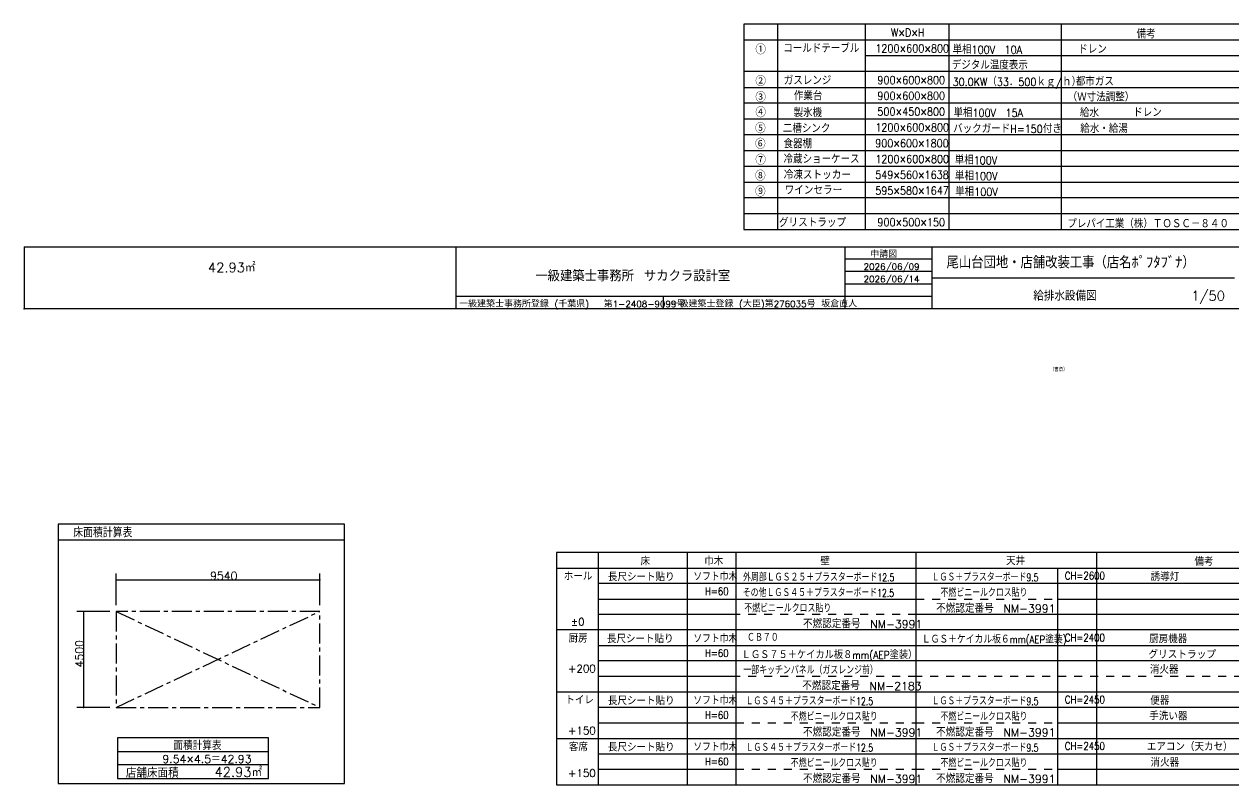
# Model space of a CAD drawing. Extents: x 0 to 28347, y -7436 to 30476.
# Drawn here: x 0 to 18893, y -7436 to 4446 of the extents above; entities that cross this region are included whole.
import ezdxf

# ---------------------------------------------------------------- set-up
doc = ezdxf.new("R2010")
doc.units = 0
doc.header["$LTSCALE"] = 50
doc.header["$MEASUREMENT"] = 0
doc.linetypes.add('CENTER1', pattern=[10, 6.25, -1.25, 1.25, -1.25])
doc.linetypes.add('DASHED2', pattern=[5, 2.5, -2.5])
for name, color, linetype in [('_0-0_0', 7, 'CONTINUOUS'), ('_0-1_1', 7, 'CONTINUOUS'), ('_0-2_2', 7, 'CONTINUOUS')]:
    doc.layers.add(name, color=color, linetype=linetype)
doc.styles.get("Standard").update_dxf_attribs({"font": 'txt', "bigfont": 'bigfont.shx'})

msp = doc.modelspace()

# ---------------------------------------------------------------- linework, layer by layer
at = {"layer": '_0-0_0', "color": 9, "linetype": 'Continuous'}
for p, q in [((19099.51, 4445.96), (11241.2, 4445.96)), ((11241.2, 4445.96), (11241.2, 1237.67)), ((11764.9, 4445.96), (11764.9, 1237.67)), ((13136.5, 4445.96), (13136.5, 1237.67)), ((14442.78, 4445.96), (14442.78, 1237.67)), ((16196.45, 4445.96), (16196.45, 1237.67)), ((11241.2, 4199.17), (19099.51, 4199.17)), ((19099.51, 3952.37), (13136.5, 3952.37)), ((19099.51, 3705.58), (11241.2, 3705.58)), ((11241.2, 3458.79), (19099.51, 3458.79)), ((19099.51, 3212), (11241.2, 3212)), ((11241.2, 2965.21), (19099.51, 2965.21)), ((19099.51, 2718.42), (11241.2, 2718.42)), ((11241.2, 2471.62), (19099.51, 2471.62)), ((19099.51, 2224.83), (11241.2, 2224.83)), ((11241.2, 1978.04), (19099.51, 1978.04)), ((19099.51, 1731.25), (11241.2, 1731.25)), ((19099.51, 1484.46), (11241.2, 1484.46)), ((11241.2, 1237.67), (19099.51, 1237.67)), ((0, 967.3), (20508.96, 967.3)), ((0, 967.3), (0, 0)), ((6740.17, 967.3), (6740.17, 0)), ((12819.15, 967.3), (12819.15, 0)), ((14177.46, 967.3), (14177.46, 0)), ((14177.46, 773.84), (12819.15, 773.84)), ((14177.46, 580.38), (12819.15, 580.38)), ((14177.46, 386.92), (12819.15, 386.92)), ((14177.46, 483.65), (18902.46, 483.65)), ((14177.46, 193.46), (6740.17, 193.46)), ((9979.34, 193.46), (9979.34, 0)), ((20508.96, 0), (0, 0)), ((5002.8, -3362.43), (532.2, -3362.43)), ((532.2, -3362.43), (532.2, -7418.04)), ((5002.8, -7418.04), (5002.8, -3362.43)), ((532.2, -3607.39), (5002.8, -3607.39)), ((19023.36, -3808.59), (8313.83, -3808.59)), ((8313.83, -3808.59), (8313.83, -7436.42)), ((8965.19, -3808.59), (8965.19, -7436.42)), ((10356.58, -3808.59), (10356.58, -7436.42)), ((11113.33, -3808.59), (11113.33, -7436.42)), ((13933.25, -7436.42), (13933.25, -3808.59)), ((16749.03, -3808.59), (16749.03, -7436.42)), ((8313.83, -4050.44), (19023.36, -4050.44)), ((16136.77, -4050.44), (16136.77, -7436.42)), ((19023.36, -4292.3), (8965.19, -4292.3)), ((8965.19, -4534.16), (13933.25, -4534.16)), ((16136.77, -4534.16), (19023.36, -4534.16)), ((11113.33, -4776.01), (8965.19, -4776.01)), ((16136.77, -4776.01), (13933.25, -4776.01)), ((19023.36, -4776.01), (16136.77, -4776.01)), ((19023.36, -5017.87), (8313.83, -5017.87)), ((8965.19, -5259.72), (19023.36, -5259.72)), ((19023.36, -5501.58), (8965.19, -5501.58)), ((11113.33, -5743.43), (8965.19, -5743.43)), ((8313.83, -5985.29), (19023.36, -5985.29)), ((19023.36, -6227.15), (8965.19, -6227.15)), ((8965.19, -6469), (11113.33, -6469)), ((16136.77, -6469), (19023.36, -6469)), ((3817.61, -6701.27), (1457.25, -6701.27)), ((1457.25, -6701.27), (1457.25, -7338.75)), ((3817.61, -7338.75), (3817.61, -6701.27)), ((8313.83, -6710.86), (19023.36, -6710.86)), ((1457.25, -6913.76), (3817.61, -6913.76)), ((8965.19, -6952.71), (19023.36, -6952.71)), ((3817.61, -7126.26), (1457.25, -7126.26)), ((1457.25, -7338.75), (3817.61, -7338.75)), ((8965.19, -7194.57), (11113.33, -7194.57)), ((16136.77, -7194.57), (19023.36, -7194.57)), ((532.2, -7418.04), (5002.8, -7418.04)), ((8313.83, -7436.42), (19023.36, -7436.42)), ((10630.08, -7436.42), (14015.21, -7436.42))]:
    msp.add_line(p, q, dxfattribs=at)
at = {"layer": '_0-0_0', "color": 9, "linetype": 'DASHED2'}
for p, q in [((13933.25, -4534.16), (16136.77, -4534.16)), ((13933.25, -4776.01), (11113.33, -4776.01)), ((13933.25, -5743.43), (11113.33, -5743.43)), ((19023.36, -5743.43), (13933.25, -5743.43)), ((11113.33, -6469), (13933.25, -6469)), ((13933.25, -6469), (16136.77, -6469)), ((11113.33, -7194.57), (13933.25, -7194.57)), ((13933.25, -7194.57), (16136.77, -7194.57))]:
    msp.add_line(p, q, dxfattribs=at)
at = {"layer": '_0-0_0', "color": 9}
msp.add_point((0, 0), dxfattribs=at)
msp.add_point((0, 0), dxfattribs=at)
msp.add_point((0, 0), dxfattribs=at)
msp.add_point((0, 0), dxfattribs=at)
msp.add_point((0, 0), dxfattribs=at)
msp.add_point((0, 0), dxfattribs=at)
msp.add_point((0, 0), dxfattribs=at)
msp.add_point((0, 0), dxfattribs=at)
msp.add_point((0, 0), dxfattribs=at)
msp.add_point((0, 0), dxfattribs=at)
msp.add_point((0, 0), dxfattribs=at)
msp.add_point((0, 0), dxfattribs=at)
msp.add_point((0, 0), dxfattribs=at)
msp.add_point((0, 0), dxfattribs=at)
msp.add_point((0, 0), dxfattribs=at)
msp.add_point((0, 0), dxfattribs=at)
msp.add_point((0, 0), dxfattribs=at)
msp.add_point((0, 0), dxfattribs=at)
msp.add_point((0, 0), dxfattribs=at)
msp.add_point((0, 0), dxfattribs=at)
msp.add_point((0, 0), dxfattribs=at)
msp.add_point((0, 0), dxfattribs=at)
msp.add_point((0, 0), dxfattribs=at)
msp.add_point((0, 0), dxfattribs=at)
msp.add_point((0, 0), dxfattribs=at)
msp.add_point((0, 0), dxfattribs=at)
msp.add_point((0, 0), dxfattribs=at)
msp.add_point((0, 0), dxfattribs=at)
msp.add_point((0, 0), dxfattribs=at)
msp.add_point((0, 0), dxfattribs=at)
msp.add_point((0, 0), dxfattribs=at)
msp.add_point((0, 0), dxfattribs=at)
msp.add_point((0, 0), dxfattribs=at)
msp.add_point((0, 0), dxfattribs=at)
msp.add_point((0, 0), dxfattribs=at)
msp.add_point((0, 0), dxfattribs=at)
msp.add_point((0, 0), dxfattribs=at)
msp.add_point((0, 0), dxfattribs=at)
msp.add_point((0, 0), dxfattribs=at)
msp.add_point((0, 0), dxfattribs=at)
at = {"layer": '_0-1_1', "color": 9}
msp.add_point((0, 0), dxfattribs=at)
msp.add_point((0, 0), dxfattribs=at)
msp.add_point((0, 0), dxfattribs=at)
msp.add_point((0, 0), dxfattribs=at)
at = {"layer": '_0-2_2', "color": 136, "linetype": 'Continuous'}
for p, q in [((1437.37, -4628.17), (1437.37, -4134.79)), ((4617.37, -4628.17), (4617.37, -4134.79)), ((1437.37, -4234.79), (4617.37, -4234.79)), ((1337.37, -4728.17), (824.5, -4728.17)), ((924.5, -4728.17), (924.5, -6228.17)), ((1337.37, -6228.17), (824.5, -6228.17))]:
    msp.add_line(p, q, dxfattribs=at)
at = {"layer": '_0-2_2', "color": 136, "linetype": 'CENTER1'}
for p, q in [((1437.37, -4728.17), (1437.37, -6228.17)), ((4617.37, -4728.17), (1437.37, -4728.17)), ((1437.37, -6228.17), (4617.37, -4728.17)), ((1437.37, -4728.17), (4617.37, -6228.17)), ((4617.37, -6228.17), (4617.37, -4728.17)), ((1437.37, -6228.17), (4617.37, -6228.17))]:
    msp.add_line(p, q, dxfattribs=at)
at = {"layer": '_0-2_2', "color": 136}
for p in [(0, 0), (0, 0), (0, 0), (0, 0), (1437.37, -4234.79), (4617.37, -4234.79), (924.5, -4728.17), (924.5, -6228.17)]:
    msp.add_point(p, dxfattribs=at)

# ---------------------------------------------------------------- texts
at = {"layer": '_0-0_0', "color": 9}
for s, height, width, p in [('W×D×H', 125, 0.88, (13539.17, 4251.17)), ('備考', 125, 0.88, (17374.21, 4227.06)), ('コールドテーブル', 125, 0.88, (11856, 4002)), ('1200×600×800', 125, 0.88, (13294.6, 4004.38)), ('単相100V\u300010A', 125, 0.88, (14499.49, 3984.08)), ('ドレン', 125, 0.88, (16463.87, 3988.52)), ('デジタル温度表示', 125, 0.88, (14488.14, 3740.42)), ('ガスレンジ', 125, 0.88, (11864.19, 3500.48)), ('900×600×800', 125, 0.88, (13326.99, 3510.8)), ('30.0KW（33．500ｋｇ/ｈ）', 125, 0.88, (14500.62, 3480.34)), ('都市ガス', 125, 0.88, (16425.32, 3484.15)), ('作業台', 125, 0.88, (12020.88, 3260.52)), ('900×600×800', 125, 0.88, (13326.99, 3264.01)), ('（Ｗ寸法調整）', 125, 0.88, (16298.57, 3241.8)), ('製氷機', 125, 0.88, (12016.95, 2996.01)), ('500×450×800', 125, 0.88, (13326.43, 3017.22)), ('単相100V\u300015A', 125, 0.88, (14513.8, 2996.91)), ('給水', 125, 0.88, (16490.35, 2995.64)), ('ドレン', 125, 0.88, (17322.17, 3001.35)), ('二槽シンク', 125, 0.88, (11849.28, 2750.6)), ('1200×600×800', 125, 0.88, (13294.6, 2770.42)), ('バックガードH=150付き', 125, 0.88, (14509.52, 2746.31)), ('給水・給湯', 125, 0.88, (16495.01, 2747.58)), ('食器棚', 125, 0.88, (11861.3, 2509.54)), ('900×600×1800', 125, 0.88, (13291.25, 2523.63)), ('冷蔵ショーケース', 125, 0.88, (11860.47, 2272.56)), ('1200×600×800', 125, 0.88, (13294.6, 2276.84)), ('単相100V\u3000', 125, 0.88, (14533.67, 2256.54)), ('549×560×1638', 125, 0.88, (13291.53, 2030.05)), ('単相100V\u3000', 125, 0.88, (14537.46, 2009.74)), ('595×580×1647', 125, 0.88, (13292.65, 1783.26)), ('単相100V\u3000', 125, 0.88, (14540.83, 1762.95)), ('900×500×150', 125, 0.88, (13326.99, 1289.67)), ('プレパイ工業（株）ＴＯＳＣ－８４０', 125, 0.88, (16292.14, 1261.76)), ('尾山台団地・店舗改装工事（店名ﾎﾟﾌﾀﾌﾞﾅ）', 189, 0.925926, (14406.65, 630.62)), ('（書斎）', 57.5, 0.869565, (16017.9, -976.11)), ('ソフト巾木', 119.07, 0.823045, (10450.97, -4246.77)), ('外周部ＬＧＳ２５＋プラスターボード12.5', 119.07, 0.740741, (11227.64, -4256.45)), ('ＬＧＳ＋プラスターボード9.5', 119.07, 0.740741, (14172.16, -4255.24)), ('CH=2600', 119.07, 0.823045, (16254.14, -4229.85)), ('H=60', 119.07, 0.823045, (10633.04, -4471.71)), ('その他ＬＧＳ４５＋プラスターボード12.5', 119.07, 0.740741, (11223.58, -4498.3)), ('不燃ビニールクロス貼り', 119.07, 0.740741, (14312.07, -4498.3)), ('不燃ビニールクロス貼り', 119.07, 0.740741, (11247.13, -4740.16)), ('±0', 119.07, 0.987654, (8540.91, -4949.32)), ('ソフト巾木', 119.07, 0.823045, (10450.97, -5214.2)), ('ＣＢ７０', 119.07, 0.740741, (11290.14, -5197.27)), ('ＬＧＳ＋ケイカル板６mm(AEP塗装)', 119.07, 0.823045, (14020.13, -5225.68)), ('CH=2400', 119.07, 0.823045, (16254.14, -5197.27)), ('H=60', 119.07, 0.823045, (10633.04, -5439.13)), ('ＬＧＳ７５＋ケイカル板８mm(AEP塗装）', 119.07, 0.864198, (11205.92, -5467.54)), ('グリストラップ', 119.07, 0.90535, (17559, -5464.52)), ('+200', 119.07, 0.987654, (8494.35, -5680.99)), ('一部キッチンパネル（ガスレンジ前）', 119.07, 0.740741, (11233.16, -5706.37)), ('CH=2450', 119.07, 0.823045, (16254.14, -6164.7)), ('ソフト巾木', 119.07, 0.823045, (10450.97, -6181.62)), ('ＬＧＳ４５＋プラスターボード12.5', 119.07, 0.740741, (11266.07, -6190.08)), ('ＬＧＳ＋プラスターボード9.5', 119.07, 0.740741, (14172.16, -6190.08)), ('H=60', 119.07, 0.823045, (10633.04, -6406.55)), ('不燃ビニールクロス貼り', 119.07, 0.740741, (11973.74, -6433.15)), ('不燃ビニールクロス貼り', 119.07, 0.740741, (14312.07, -6433.15)), ('+150', 119.07, 0.987654, (8494.35, -6648.41)), ('ソフト巾木', 119.07, 0.823045, (10450.97, -6907.19)), ('ＬＧＳ４５＋プラスターボード12.5', 119.07, 0.740741, (11266.07, -6915.65)), ('ＬＧＳ＋プラスターボード9.5', 119.07, 0.740741, (14172.16, -6915.65)), ('CH=2450', 119.07, 0.823045, (16254.14, -6890.27)), ('H=60', 119.07, 0.823045, (10633.04, -7132.12)), ('不燃ビニールクロス貼り', 119.07, 0.740741, (11973.74, -7158.72)), ('不燃ビニールクロス貼り', 119.07, 0.740741, (14312.07, -7158.72)), ('+150', 119.07, 0.987654, (8494.35, -7313.64))]:
    msp.add_text(s, height=height, dxfattribs=dict(at, width=width)).set_placement(p)
for s, height, p in [('①', 150, (11420.2, 3976.39)), ('②', 150, (11419.65, 3480.12)), ('③', 150, (11419.65, 3228.59)), ('④', 150, (11420.44, 2992.66)), ('⑤', 150, (11416.62, 2743.55)), ('⑥', 150, (11415.94, 2500.07)), ('⑦', 150, (11419.81, 2251.49)), ('⑧', 150, (11415.94, 2001.74)), ('冷凍ストッカー', 125, (11863.39, 2024.81)), ('⑨', 150, (11415.94, 1754.94)), ('ワインセラー', 125, (11876.55, 1786.9)), ('グリストラップ', 125, (11788.04, 1279.99)), ('申請図', 100, (13213.74, 800.79)), ('42.93㎡', 150, (2869.3, 569.64)), ('一級建築士事務所 サカクラ設計室', 175, (7983.73, 427.51)), ('2026/06/09', 100, (13110.61, 607.33)), ('給排水設備図', 150, (15760.18, 128.07)), ('1/50', 150, (18227.62, 128.07)), ('一級建築士登録 (大臣)第276035号 坂倉直人', 100, (10096.7, 25.51)), ('床面積計算表', 140, (766.63, -3570.23)), ('床', 119.07, (9626.03, -4006.73)), ('巾木', 119.07, (10622.61, -4004.92)), ('壁', 119.07, (12435.02, -4005.52)), ('天井', 119.07, (15336.07, -4000.69)), ('備考', 119.07, (18278.08, -4010.96)), ('ホール', 119.07, (8427.94, -4241.94)), ('長尺シート貼り', 119.07, (9117.39, -4252.82)), ('誘導灯', 119.07, (17594.54, -4249.8)), ('不燃認定番号\u3000NM-3991', 125, (14243.23, -4746.46)), ('不燃認定番号\u3000NM-3991', 125, (12163.77, -4988.31)), ('厨房', 119.07, (8502.28, -5212.38)), ('長尺シート貼り', 119.07, (9101.46, -5220.24)), ('厨房機器', 119.07, (17570.56, -5220.85)), ('消火器', 119.07, (17583.22, -5699.12)), ('不燃認定番号\u3000NM-2183', 125, (12152.67, -5955.73)), ('トイレ', 119.07, (8452.72, -6173.76)), ('長尺シート貼り', 119.07, (9117.39, -6187.67)), ('便器', 119.07, (17587.97, -6184.64)), ('手洗い器', 119.07, (17573.58, -6425.29)), ('不燃認定番号\u3000NM-3991', 125, (12163.77, -6681.3)), ('不燃認定番号\u3000NM-3991', 125, (14243.23, -6681.3)), ('面積計算表', 125, (2332, -6890.8)), ('客席', 119.07, (8506.81, -6909)), ('長尺シート貼り', 119.07, (9117.39, -6913.23)), ('エアコン（天カセ）', 119.07, (17534.61, -6904.77)), ('9.54×4.5＝42.93', 125, (2158.1, -7095.72)), ('店舗床面積', 150, (1587.02, -7325.97)), ('42.93㎡', 150, (2972.38, -7312.26)), ('消火器', 119.07, (17593.33, -7150.25)), ('不燃認定番号\u3000NM-3991', 125, (12163.77, -7406.87)), ('不燃認定番号\u3000NM-3991', 125, (14243.23, -7406.87))]:
    msp.add_text(s, height=height, dxfattribs=at).set_placement(p)
msp.add_text('一級建築士事務所登録 (千葉県) \u3000第1-2408-9099号', height=100, rotation=359.984951, dxfattribs=at).set_placement((6794.09, 24.95))
at = {"layer": '_0-1_1', "color": 9}
msp.add_text('2026/06/14', height=100, dxfattribs=at).set_placement((13110.61, 413.87))
at = {"layer": '_0-2_2', "color": 136}
msp.add_text('9540', height=125, dxfattribs=at).set_placement((2902.37, -4234.79))
msp.add_text('4500', height=125, rotation=90, dxfattribs=at).set_placement((924.5, -5603.17))

doc.saveas('drawing.dxf')
